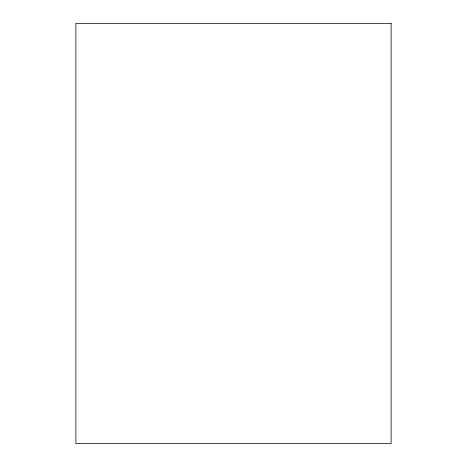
<?xml version="1.0" encoding="UTF-8"?>
<svg xmlns="http://www.w3.org/2000/svg" width="467" height="467" viewBox="0 0 467 467"><rect width="100%" height="100%" fill="white"/><g stroke="black" fill="none" stroke-linecap="round" stroke-linejoin="round"><path stroke-width="0.7" d="M391.113 23.35L75.888 23.35L75.888 443.65L391.113 443.65L391.113 23.35"/></g></svg>
